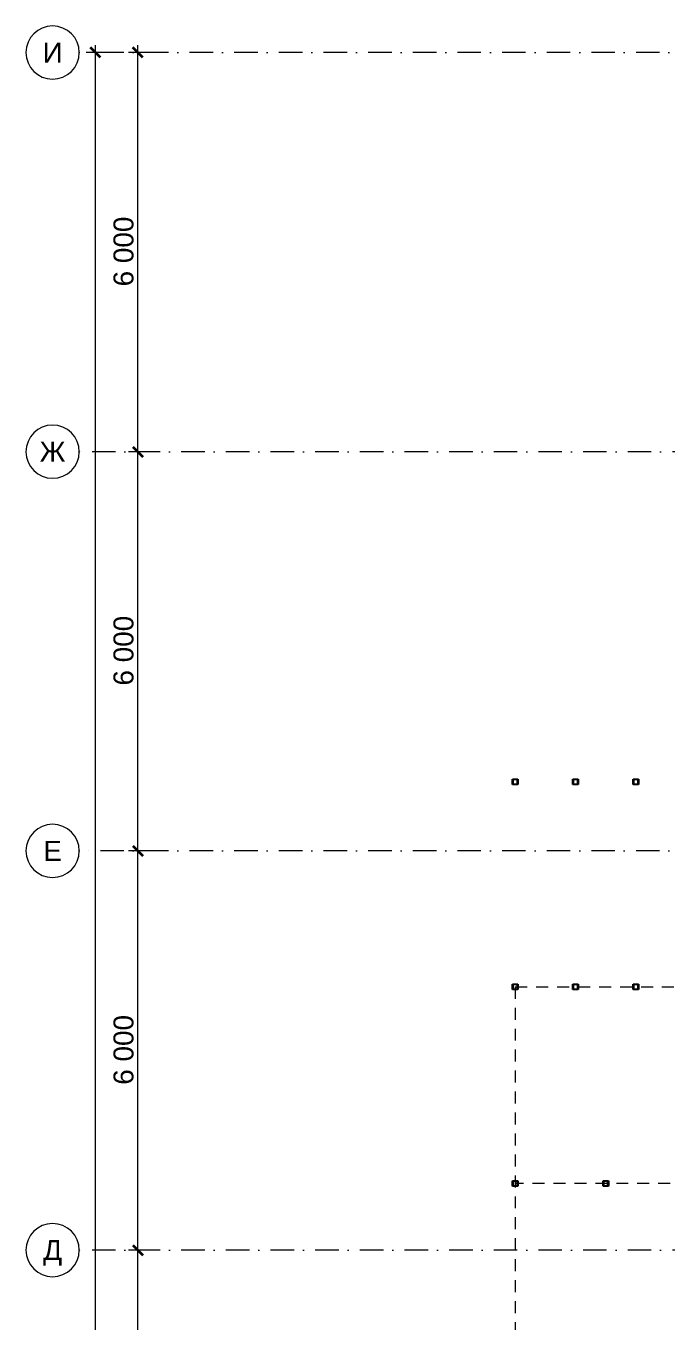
# Model space of a CAD drawing. Header units: millimetres. Extents: x -10605 to 101260, y -15987 to 46355.
# Drawn here: x -10605 to -979, y 20918 to 40400 of the extents above; entities that cross this region are included whole.
import ezdxf
from ezdxf.enums import TextEntityAlignment as Align

# ---------------------------------------------------------------- set-up
doc = ezdxf.new("R2010")
doc.units = ezdxf.units.MM
doc.header["$MEASUREMENT"] = 0
doc.linetypes.add('Dot & Dashed', pattern=[670.277762, 352.777767, -176.388884, 0, -141.111112])
doc.linetypes.add('thk_line_type', pattern=[315, 180, -135])
doc.layers.add('Металлический каркас здания', color=7, linetype='Continuous')
doc.layers.add('Оси', color=7, linetype='Continuous')
for name, color, linetype, lineweight in [('Металлический каркас здания_Ном._пера__91', 255, 'Continuous', 0), ('Металлический каркас здания_Ном._пера__98', 7, 'Continuous', 25), ('Оси_Ном._пера__200', 7, 'Continuous', 0), ('Оси_Ном._пера__97', 7, 'Continuous', 35), ('Оси_Ном._пера__99', 7, 'Continuous', 15)]:
    doc.layers.add(name, color=color, linetype=linetype, lineweight=lineweight)
doc.styles.add('РЎР“Р•РќР•Р\xa0РР\xa0_РЎРўРР›Р¬_1', font='arial.ttf')
doc.dimstyles.new('СГЕНЕРИР_СТИЛЬ__2', dxfattribs={"dimtxt": 300, "dimasz": 142.5, "dimexe": 0.18, "dimexo": 0.0625, "dimgap": 0.09, "dimtad": 1, "dimdec": 4, "dimzin": 0, "dimdsep": 46, "dimtxsty": 'РЎР“Р•РќР•Р\xa0РР\xa0_РЎРўРР›Р¬_1', "dimblk": 'ARROWHEAD_6', "dimblk1": 'ARROWHEAD_6', "dimblk2": 'ARROWHEAD_6', "dimcen": 0.09, "dimse1": 1, "dimse2": 1, "dimadec": 0, "dimazin": 0, "dimtfac": 1, "dimtdec": 4, "dimtmove": 0, "dimatfit": 3, "dimfxl": 1, "dimtolj": 1, "dimtzin": 0, "dimarcsym": 0})

# ---------------------------------------------------------------- blocks, each defined once
blk = doc.blocks.new('Колонна SHS ГК 27')
at = {"layer": 'Металлический каркас здания_Ном._пера__98', "linetype": 'Continuous', "lineweight": 0, "true_color": 0xffffff}
h = blk.add_hatch(dxfattribs=at)
h.set_pattern_fill('Barabбs_tйglakц_бllу', style=0, pattern_type=2)
h.set_pattern_definition([(90, (0, 0), (-60, 0), [])])
h.paths.add_polyline_path([(-40, -40), (40, -40), (40, 40), (-40, 40)])
h.paths.add_polyline_path([(-33.7, -33.7), (-33.7, 33.7), (33.7, 33.7), (33.7, -33.7)], flags=0)
at = {"layer": 'Металлический каркас здания_Ном._пера__98', "color": 7, "linetype": 'Continuous', "lineweight": 25}
for p, q in [((40, 40), (-40, 40)), ((-40, 40), (-40, -40)), ((-33.7, -33.7), (-33.7, 33.7)), ((-33.7, 33.7), (33.7, 33.7)), ((33.7, 33.7), (33.7, -33.7)), ((40, -40), (40, 40)), ((-40, -40), (40, -40)), ((33.7, -33.7), (-33.7, -33.7))]:
    blk.add_line(p, q, dxfattribs=at)
blk = doc.blocks.new('Стандартный Маркер Сетки')
at = {"layer": 'Оси_Ном._пера__200', "color": 7, "linetype": 'Dot & Dashed', "lineweight": 0}
for p in [(0, 0), (107805, 0)]:
    blk.add_line(p, (107805, 0), dxfattribs=at)
blk.add_point((107805, 0), dxfattribs=at)
blk.add_point((107805, 0), dxfattribs=at)
at = {"layer": 'Оси_Ном._пера__99', "color": 7, "linetype": 'Continuous', "lineweight": 15}
blk.add_circle((108205, 0), 400, dxfattribs=at)
at = {"layer": 'Оси_Ном._пера__200', "color": 7, "lineweight": 0, "style": 'РЎР“Р•РќР•Р\xa0РР\xa0_РЎРўРР›Р¬_1'}
blk.add_attdef('AC_MarkerText_1', text='', height=300, dxfattribs=at).set_placement((108205, 150), align=Align.TOP_CENTER)
blk = doc.blocks.new('Стандартный Маркер Сетки_2')
at = {"layer": 'Оси_Ном._пера__200', "color": 7, "linetype": 'Dot & Dashed', "lineweight": 0}
for p in [(0, 0), (107930, 0)]:
    blk.add_line(p, (107930, 0), dxfattribs=at)
blk.add_point((107930, 0), dxfattribs=at)
blk.add_point((107930, 0), dxfattribs=at)
at = {"layer": 'Оси_Ном._пера__99', "color": 7, "linetype": 'Continuous', "lineweight": 15}
blk.add_circle((108330, 0), 400, dxfattribs=at)
at = {"layer": 'Оси_Ном._пера__200', "color": 7, "lineweight": 0, "style": 'РЎР“Р•РќР•Р\xa0РР\xa0_РЎРўРР›Р¬_1'}
blk.add_attdef('AC_MarkerText_1', text='', height=300, dxfattribs=at).set_placement((108330, 150), align=Align.TOP_CENTER)
blk = doc.blocks.new('Стандартный Маркер Сетки_3')
at = {"layer": 'Оси_Ном._пера__200', "color": 7, "linetype": 'Dot & Dashed', "lineweight": 0}
for p in [(0, 0), (107930, 0)]:
    blk.add_line(p, (107930, 0), dxfattribs=at)
blk.add_point((107930, 0), dxfattribs=at)
blk.add_point((107930, 0), dxfattribs=at)
at = {"layer": 'Оси_Ном._пера__99', "color": 7, "linetype": 'Continuous', "lineweight": 15}
blk.add_circle((108330, 0), 400, dxfattribs=at)
at = {"layer": 'Оси_Ном._пера__200', "color": 7, "lineweight": 0, "style": 'РЎР“Р•РќР•Р\xa0РР\xa0_РЎРўРР›Р¬_1'}
blk.add_attdef('AC_MarkerText_1', text='', height=300, dxfattribs=at).set_placement((108330, 150), align=Align.TOP_CENTER)
blk = doc.blocks.new('Балка - Швеллер ПП 27_5')
at = {"layer": 'Металлический каркас здания_Ном._пера__91', "color": 255, "linetype": 'thk_line_type', "lineweight": 0}
blk.add_line((0, 0), (2760, 0), dxfattribs=at)
blk = doc.blocks.new('Балка - Швеллер ПП 27_6')
at = {"layer": 'Металлический каркас здания_Ном._пера__91', "color": 255, "linetype": 'thk_line_type', "lineweight": 0}
blk.add_line((0, 0), (11920, 0), dxfattribs=at)
blk = doc.blocks.new('Балка - Швеллер ПП 27_7')
at = {"layer": 'Металлический каркас здания_Ном._пера__91', "color": 255, "linetype": 'thk_line_type', "lineweight": 0}
blk.add_line((0, 0), (2960, 0), dxfattribs=at)
blk = doc.blocks.new('*D886')
at = {"layer": 'Оси_Ном._пера__200', "color": 7, "linetype": 'Continuous', "lineweight": 0}
for p, q in [((-9422, 40000), (-9703, 40000)), ((-9563, 40000), (-9563, 40113)), ((-9563, 0), (-9563, 40000)), ((-9422, 0), (-9703, 0)), ((-9563, -112), (-9563, 0))]:
    blk.add_line(p, q, dxfattribs=at)
at = {"layer": 'Оси_Ном._пера__97', "color": 7, "linetype": 'Continuous', "lineweight": 35}
for p, q in [((-9488, 39925), (-9638, 40075)), ((-9638, 75), (-9488, -75))]:
    blk.add_line(p, q, dxfattribs=at)
at = {"layer": 'Оси_Ном._пера__200', "color": 7, "lineweight": 0, "insert": (-9623, 19371), "char_height": 300, "attachment_point": 7, "rotation": 90, "style": 'РЎР“Р•РќР•Р\xa0РР\xa0_РЎРўРР›Р¬_1'}
blk.add_mtext('\\A1;{\\pql;\\fArial|b0|i0|c204|p0;\\W1.000000;40\xa0000}', dxfattribs=at)
blk = doc.blocks.new('ARROWHEAD_6')
at = {"color": 0, "linetype": 'Continuous', "lineweight": 0}
for p, q in [((0, 0), (-1, 0)), ((-0.5, -0.5), (0.5, 0.5))]:
    blk.add_line(p, q, dxfattribs=at)
blk = doc.blocks.new('*D890')
at = {"layer": 'Оси_Ном._пера__200', "color": 7, "linetype": 'Continuous', "lineweight": 0}
for p, q in [((-8787, 22000), (-9068, 22000)), ((-8927, 18000), (-8927, 22000)), ((-8787, 18000), (-9068, 18000))]:
    blk.add_line(p, q, dxfattribs=at)
at = {"layer": 'Оси_Ном._пера__97', "color": 7, "linetype": 'Continuous', "lineweight": 35}
for p, q in [((-9002, 22075), (-8852, 21925)), ((-9002, 18075), (-8852, 17925))]:
    blk.add_line(p, q, dxfattribs=at)
at = {"layer": 'Оси_Ном._пера__200', "color": 7, "lineweight": 0, "insert": (-8987, 19485), "char_height": 300, "attachment_point": 7, "rotation": 90, "style": 'РЎР“Р•РќР•Р\xa0РР\xa0_РЎРўРР›Р¬_1'}
blk.add_mtext('\\A1;{\\pql;\\fArial|b0|i0|c204|p0;\\W1.000000;4\xa0000}', dxfattribs=at)
blk = doc.blocks.new('*D891')
at = {"layer": 'Оси_Ном._пера__200', "color": 7, "linetype": 'Continuous', "lineweight": 0}
for p, q in [((-8787, 28000), (-9068, 28000)), ((-8927, 22000), (-8927, 28000)), ((-8787, 22000), (-9068, 22000))]:
    blk.add_line(p, q, dxfattribs=at)
at = {"layer": 'Оси_Ном._пера__97', "color": 7, "linetype": 'Continuous', "lineweight": 35}
for p, q in [((-9002, 28075), (-8852, 27925)), ((-9002, 22075), (-8852, 21925))]:
    blk.add_line(p, q, dxfattribs=at)
at = {"layer": 'Оси_Ном._пера__200', "color": 7, "lineweight": 0, "insert": (-8987, 24485), "char_height": 300, "attachment_point": 7, "rotation": 90, "style": 'РЎР“Р•РќР•Р\xa0РР\xa0_РЎРўРР›Р¬_1'}
blk.add_mtext('\\A1;{\\pql;\\fArial|b0|i0|c204|p0;\\W1.000000;6\xa0000}', dxfattribs=at)
blk = doc.blocks.new('*D892')
at = {"layer": 'Оси_Ном._пера__200', "color": 7, "linetype": 'Continuous', "lineweight": 0}
for p, q in [((-8787, 34000), (-9068, 34000)), ((-8927, 28000), (-8927, 34000)), ((-8787, 28000), (-9068, 28000))]:
    blk.add_line(p, q, dxfattribs=at)
at = {"layer": 'Оси_Ном._пера__97', "color": 7, "linetype": 'Continuous', "lineweight": 35}
for p, q in [((-9002, 34075), (-8852, 33925)), ((-9002, 28075), (-8852, 27925))]:
    blk.add_line(p, q, dxfattribs=at)
at = {"layer": 'Оси_Ном._пера__200', "color": 7, "lineweight": 0, "insert": (-8987, 30485), "char_height": 300, "attachment_point": 7, "rotation": 90, "style": 'РЎР“Р•РќР•Р\xa0РР\xa0_РЎРўРР›Р¬_1'}
blk.add_mtext('\\A1;{\\pql;\\fArial|b0|i0|c204|p0;\\W1.000000;6\xa0000}', dxfattribs=at)
blk = doc.blocks.new('*D893')
at = {"layer": 'Оси_Ном._пера__200', "color": 7, "linetype": 'Continuous', "lineweight": 0}
for p, q in [((-8787, 40000), (-9068, 40000)), ((-8927, 40000), (-8927, 40113)), ((-8927, 34000), (-8927, 40000)), ((-8787, 34000), (-9068, 34000))]:
    blk.add_line(p, q, dxfattribs=at)
at = {"layer": 'Оси_Ном._пера__97', "color": 7, "linetype": 'Continuous', "lineweight": 35}
for p, q in [((-8852, 39925), (-9002, 40075)), ((-9002, 34075), (-8852, 33925))]:
    blk.add_line(p, q, dxfattribs=at)
at = {"layer": 'Оси_Ном._пера__200', "color": 7, "lineweight": 0, "insert": (-8987, 36485), "char_height": 300, "attachment_point": 7, "rotation": 90, "style": 'РЎР“Р•РќР•Р\xa0РР\xa0_РЎРўРР›Р¬_1'}
blk.add_mtext('\\A1;{\\pql;\\fArial|b0|i0|c204|p0;\\W1.000000;6\xa0000}', dxfattribs=at)

msp = doc.modelspace()

# ---------------------------------------------------------------- block references
at = {"layer": 'Металлический каркас здания', "color": 7, "linetype": 'Continuous', "lineweight": 9, "xscale": -1, "zscale": 1000, "rotation": 180}
msp.add_blockref('Балка - Швеллер ПП 27_5', (-3259.52743, 25957.5689), dxfattribs=at)
at = {"layer": 'Металлический каркас здания', "color": 7, "linetype": 'Continuous', "lineweight": 9, "zscale": 1000, "rotation": 270}
msp.add_blockref('Балка - Швеллер ПП 27_6', (-3259.52743, 25957.5689), dxfattribs=at)
at = {"layer": 'Металлический каркас здания', "color": 7, "linetype": 'Continuous', "lineweight": 9, "xscale": -1, "zscale": 1000}
msp.add_blockref('Балка - Швеллер ПП 27_7', (-300, 23000.00006), dxfattribs=at)
at = {"layer": 'Металлический каркас здания_Ном._пера__98', "color": 7, "linetype": 'Continuous', "lineweight": 25, "xscale": -1, "zscale": 1000}
for p, rotation in [((-3259.52743, 29037.5689), 270), ((-2352.86301, 29037.5689), 270), ((-1446.1986, 29037.5689), 270), ((-3259.52743, 25957.5689), 90), ((-2352.86301, 25957.5689), 90), ((-1446.1986, 25957.5689), 90), ((-3259.53418, 23000.00006), 90), ((-1899.33667, 23000.00006), 90)]:
    msp.add_blockref('Колонна SHS ГК 27', p, dxfattribs=dict(at, rotation=rotation))
at = {"layer": 'Оси', "color": 8, "linetype": 'Continuous', "lineweight": 0, "true_color": 0x747474}
ref = msp.add_blockref('Стандартный Маркер Сетки_2', (98125.00021, 40000.00005), dxfattribs=dict(at, xscale=-1, zscale=1000))
ref.add_attrib('AC_MarkerText_1', 'И', dxfattribs={"layer": 'Оси_Ном._пера__200', "color": 7, "lineweight": 0, "height": 300, "style": 'РЎР“Р•РќР•Р\xa0РР\xa0_РЎРўРР›Р¬_1'}).set_placement((-10205.44879, 40150.00003), align=Align.TOP_CENTER)
ref = msp.add_blockref('Стандартный Маркер Сетки', (98000.00007, 34000.00005), dxfattribs=dict(at, xscale=-1, zscale=1000))
ref.add_attrib('AC_MarkerText_1', 'Ж', dxfattribs={"layer": 'Оси_Ном._пера__200', "color": 7, "lineweight": 0, "height": 300, "style": 'РЎР“Р•РќР•Р\xa0РР\xa0_РЎРўРР›Р¬_1'}).set_placement((-10205.44879, 34150.00003), align=Align.TOP_CENTER)
ref = msp.add_blockref('Стандартный Маркер Сетки_3', (98125, 28000.00005), dxfattribs=dict(at, xscale=-1, zscale=1000))
ref.add_attrib('AC_MarkerText_1', 'Е', dxfattribs={"layer": 'Оси_Ном._пера__200', "color": 7, "lineweight": 0, "height": 300, "style": 'РЎР“Р•РќР•Р\xa0РР\xa0_РЎРўРР›Р¬_1'}).set_placement((-10205.44879, 28150.00003), align=Align.TOP_CENTER)
ref = msp.add_blockref('Стандартный Маркер Сетки', (98000.00007, 22000.00005), dxfattribs=dict(at, xscale=-1, zscale=1000))
ref.add_attrib('AC_MarkerText_1', 'Д', dxfattribs={"layer": 'Оси_Ном._пера__200', "color": 7, "lineweight": 0, "height": 300, "style": 'РЎР“Р•РќР•Р\xa0РР\xa0_РЎРўРР›Р¬_1'}).set_placement((-10205.44879, 22150.00003), align=Align.TOP_CENTER)

# ---------------------------------------------------------------- dimensions: what is measured, and where the dimension line sits
at = {"layer": 'Оси', "color": 7, "linetype": 'Continuous', "lineweight": 0}
for base, p1, p2, picture, middle in [((-9562.5944304257, 40000.0000478516), (-10205.4487926866, 0), (-10205.4487926866, 40000.0000478516), '*D886', (-9772.5944328098, 19999.5830456314)), ((-8927.25542, 40000.00005), (-10205.44879, 34000.00005), (-10205.44879, 40000.00005), '*D893', (-9137.25542, 36999.83808)), ((-8927.25542, 34000.00005), (-10205.44879, 28000.00005), (-10205.44879, 34000.00005), '*D892', (-9137.25542, 30999.83808)), ((-8927.25542, 28000.00005), (-10205.44879, 22000.00005), (-10205.44879, 28000.00005), '*D891', (-9137.25542, 24999.83808)), ((-8927.2554162537, 22000.0000478516), (-10205.4487926866, 18000), (-10205.4487926866, 22000.0000478516), '*D890', (-9137.2554186379, 19999.8380519524))]:
    dim = msp.add_linear_dim(base=base, p1=p1, p2=p2, angle=90, dimstyle='СГЕНЕРИР_СТИЛЬ__2', dxfattribs=at)
    dim.commit()
    dim.dimension.update_dxf_attribs({"geometry": picture, "text_midpoint": middle, "dimtype": 160, "text_rotation": 90})

doc.saveas('drawing.dxf')
